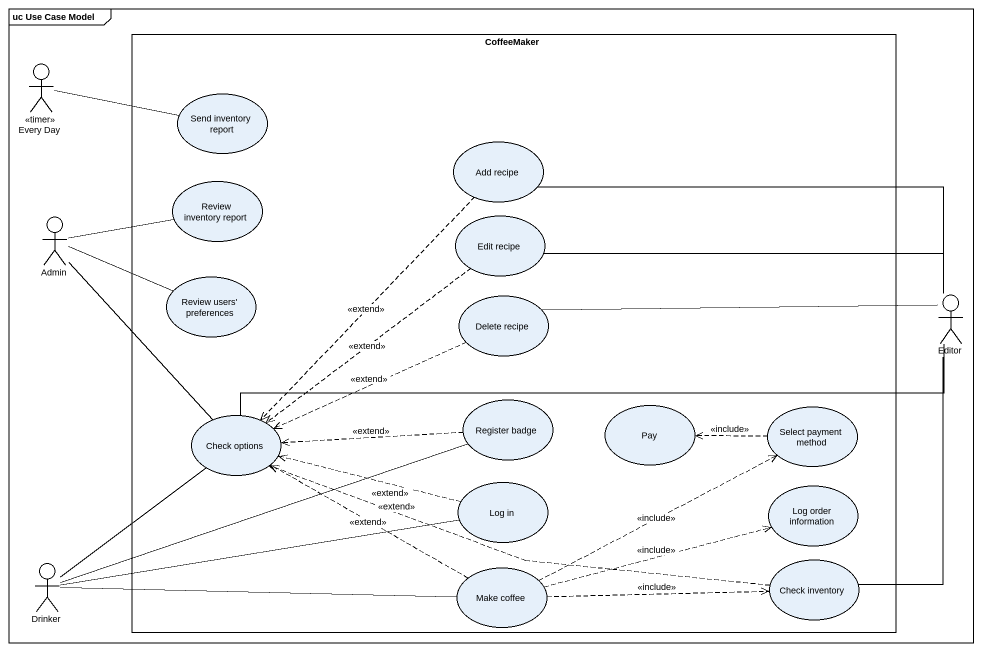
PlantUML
@startuml
mainframe uc Use Case Model
rectangle CoffeeMaker {
  usecase "Send inventory report" as Send_inventory_report
  usecase "Add recipe" as Add_recipe
  usecase "Review inventory report" as Review_inventory_report
  usecase "Edit recipe" as Edit_recipe
  usecase "Review users' preferences" as Review_users_preferences
  usecase "Delete recipe" as Delete_recipe
  usecase "Register badge" as Register_badge
  usecase "Check options" as Check_options
  usecase Pay
  usecase "Select payment method" as Select_payment_method
  usecase "Log in" as Log_in
  usecase "Log order information" as Log_order_information
  usecase "Make coffee" as Make_coffee
  usecase "Check inventory" as Check_inventory
}
actor "Every Day" as Every_Day <<timer>>
actor Admin
actor Editor
actor Drinker
Every_Day -right- Send_inventory_report
Add_recipe ..> Check_options : <<extend>>
Admin -right- Review_inventory_report
Admin -right- Review_users_preferences
Admin -- Check_options
Edit_recipe ..> Check_options : <<extend>>
Delete_recipe .left.> Check_options : <<extend>>
Editor -left- Add_recipe
Editor -left- Edit_recipe
Editor -left- Delete_recipe
Editor -left- Check_options
Editor -- Check_inventory
Register_badge .left.> Check_options : <<extend>>
Select_payment_method .left.> Pay : <<include>>
Log_in .left.> Check_options : <<extend>>
Drinker -right- Register_badge
Drinker -up- Check_options
Drinker -right- Log_in
Drinker -right- Make_coffee
Make_coffee .left.> Check_options : <<extend>>
Make_coffee .right.> Select_payment_method : <<include>>
Make_coffee .right.> Log_order_information : <<include>>
Make_coffee .right.> Check_inventory : <<include>>
Check_inventory .left.> Check_options : <<extend>>
@enduml
